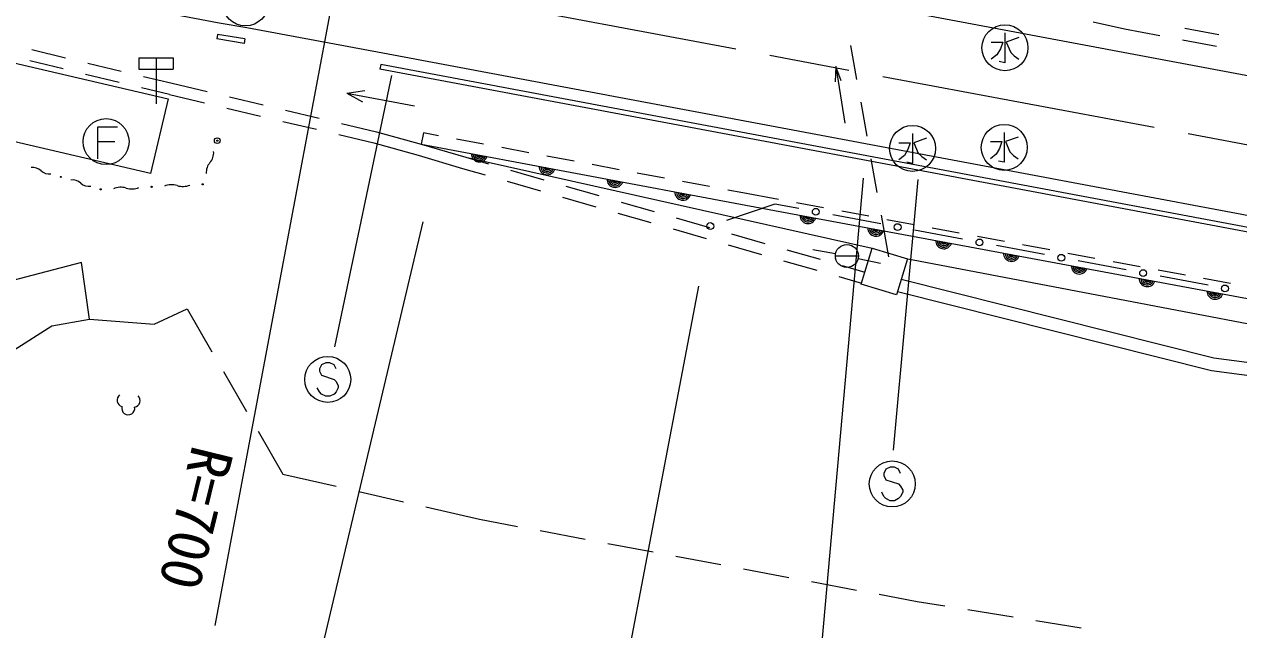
# Model space of a CAD drawing. Units: millimetres, scale not verified. Extents: x 40000 to 680000, y 20000 to 380000.
# Drawn here: x 474301 to 527100, y 245946 to 272274 of the extents above; entities that cross this region are included whole.
import ezdxf
from ezdxf.enums import TextEntityAlignment as Align

# ---------------------------------------------------------------- set-up
doc = ezdxf.new("R2010")
doc.units = ezdxf.units.MM
doc.header["$LTSCALE"] = 1000
doc.linetypes.add('CHAIN', pattern=[18.5, 12, -1.5, 3.5, -1.5])
for name, color, linetype, lineweight in [('M-BGD', 7, 'Continuous', 13), ('M-BGD-EXST', 7, 'Continuous', 13), ('M-BMK', 2, 'CHAIN', 13), ('M-BMK-OTRS', 5, 'Continuous', 13), ('M-BMK-SRVR', 3, 'Continuous', 13), ('M-STR-HTXT', 7, 'Continuous', 13), ('M-STR-STRC', 7, 'Continuous', 13), ('M-STR-STRD', 7, 'Continuous', 13)]:
    doc.layers.add(name, color=color, linetype=linetype, lineweight=lineweight)
doc.styles.add('ＭＳ ゴシック', font='')
doc.styles.get('ＭＳ ゴシック').set_extended_font_data('MS Gothic')

msp = doc.modelspace()

# ---------------------------------------------------------------- linework, layer by layer
at = {"layer": 'M-BGD'}
for p, q in [((520766, 272373), (522134, 272071)), ((522134, 272071), (523671, 271784)), ((524754, 272111), (526229, 271836)), ((524654, 271601), (526129, 271325)), ((474629, 271170), (476088, 270821)), ((510222, 271350), (510488, 269874)), ((475993, 270330), (474535, 270680)), ((477060, 270587), (478519, 270238)), ((509580, 270439), (509555, 269777)), ((509580, 270439), (509979, 267971)), ((509812, 269818), (509580, 270439)), ((478424, 269747), (476966, 270097)), ((479491, 270005), (480732, 269708)), ((480616, 269221), (479397, 269514)), ((480732, 269708), (482257, 269346)), ((488317, 269279), (489100, 269387)), ((488317, 269279), (491265, 268726)), ((488317, 269279), (489008, 268895)), ((480616, 269221), (482137, 268861)), ((483230, 269115), (484689, 268769)), ((510665, 268889), (510931, 267413)), ((483110, 268630), (484569, 268284)), ((485662, 268538), (487122, 268192)), ((485542, 268053), (487002, 267707)), ((488095, 267961), (489620, 267600)), ((487975, 267476), (489495, 267116)), ((489620, 267600), (491562, 267059)), ((491654, 267550), (491562, 267059)), ((492304, 267428), (491654, 267550)), ((494270, 267059), (493090, 267280)), ((489495, 267116), (491424, 266578)), ((491562, 267059), (493491, 266488)), ((496235, 266690), (495056, 266911)), ((491424, 266578), (493351, 266008)), ((493491, 266488), (494481, 266203)), ((493491, 266488), (511161, 262538)), ((498201, 266320), (497022, 266542)), ((500167, 265951), (498987, 266173)), ((511108, 266429), (511374, 264953)), ((493351, 266008), (494339, 265724)), ((495442, 265927), (496883, 265512)), ((502132, 265582), (500953, 265804)), ((495300, 265447), (496741, 265033)), ((497844, 265236), (499286, 264821)), ((504098, 265213), (502918, 265434)), ((505534, 264943), (504884, 265065)), ((497702, 264756), (499144, 264341)), ((500247, 264544), (501688, 264130)), ((507086, 264654), (505534, 264943)), ((500105, 264065), (501546, 263650)), ((506935, 264453), (504835, 263739)), ((507976, 264258), (506935, 264453)), ((509053, 264288), (507873, 264508)), ((511019, 263922), (509839, 264142)), ((502649, 263853), (504091, 263439)), ((511534, 263591), (509451, 263981)), ((511551, 263969), (511875, 262168)), ((512985, 263556), (511805, 263776)), ((502507, 263374), (503949, 262959)), ((505052, 263162), (506493, 262747)), ((515092, 262924), (513008, 263314)), ((514951, 263190), (513772, 263410)), ((516917, 262824), (515738, 263044)), ((504910, 262683), (506351, 262268)), ((507454, 262471), (508896, 262056)), ((518650, 262257), (516566, 262647)), ((518884, 262458), (517704, 262678)), ((476782, 261913), (472400, 260764)), ((477141, 259447), (476782, 261913)), ((507312, 261991), (508754, 261577)), ((520850, 262092), (519670, 262312)), ((522207, 261590), (520124, 261980)), ((522816, 261726), (521636, 261946)), ((509857, 261780), (510847, 261495)), ((524782, 261360), (523603, 261580)), ((509715, 261300), (510703, 261016)), ((525765, 260923), (523682, 261314)), ((526749, 260994), (525569, 261214)), ((479948, 259227), (481380, 259896)), ((481380, 259896), (482459, 258036)), ((477141, 259447), (479948, 259227)), ((482960, 257171), (483964, 255441)), ((484465, 254576), (485544, 252715)), ((485544, 252715), (487867, 252181)), ((488841, 251957), (490791, 251509)), ((491765, 251284), (494088, 250750)), ((494088, 250750), (495744, 250439)), ((496727, 250254), (498693, 249885)), ((499675, 249701), (501641, 249331)), ((502624, 249147), (504589, 248777)), ((505572, 248593), (507538, 248223)), ((508521, 248039), (510486, 247669)), ((511469, 247485), (513125, 247174)), ((513125, 247174), (514329, 246980)), ((515316, 246821), (517291, 246502)), ((518278, 246343), (520252, 246025))]:
    msp.add_line(p, q, dxfattribs=at)
for points in [[(470975, 271270), (480552, 269038), (479793, 265781), (470526, 267941)], [(491562, 267059), (505442, 264452), (558481, 254585)], [(512696, 262076), (512873, 262045), (539934, 256883), (558234, 253380)], [(512429, 261190), (526016, 257769), (535961, 256464), (539535, 256294), (558035, 252409)], [(512267, 260653), (525910, 257218), (535911, 255906), (539464, 255737), (557922, 251860)], [(473867, 258118), (475493, 259154), (477141, 259447)]]:
    msp.add_lwpolyline(points, dxfattribs=at)
msp.add_lwpolyline([(511161, 262538), (512696, 262076), (512226, 260515), (510691, 260977)], close=True, dxfattribs=at)
for centre, radius in [((482692, 267212), 125), ((482692, 267212), 25), ((475893, 265636), 25), ((477621, 265097), 25), ((479838, 265204), 25), ((482056, 265311), 25), ((508713, 264119), 150), ((504125, 263497), 150), ((512271, 263453), 150), ((515829, 262786), 150), ((519387, 262119), 150), ((522944, 261452), 150), ((526502, 260785), 150)]:
    msp.add_circle(centre, radius, dxfattribs=at)
for centre, radius, start, end in [((481882, 266690), 653, 318.9178, 4.0534), ((494089, 266639), 354, 178.1609, 340.5661), ((494089, 266639), 283, 180.385, 338.342), ((482866, 265832), 653, 138.9184, 184.0517), ((494089, 266639), 212, 184.1313, 334.5957), ((494089, 266639), 142, 191.843, 326.884), ((494089, 266639), 100, 202.1607, 316.5663), ((474668, 265507), 537, 47.7699, 97.6235), ((475390, 266302), 537, 227.7689, 277.6236), ((497038, 266085), 354, 178.1609, 340.5661), ((497038, 266085), 283, 180.385, 338.342), ((497038, 266085), 212, 184.1313, 334.5957), ((497038, 266085), 142, 191.843, 326.884), ((497038, 266085), 100, 202.1607, 316.5663), ((476396, 264969), 537, 47.7706, 97.6231), ((477118, 265764), 537, 227.7682, 277.624), ((478488, 264393), 795, 72.3237, 113.1822), ((478971, 265908), 795, 252.3238, 293.1821), ((480706, 264500), 795, 72.3237, 113.1822), ((481188, 266015), 795, 252.324, 293.1819), ((499986, 265532), 354, 178.1609, 340.5661), ((499986, 265532), 283, 180.385, 338.342), ((499986, 265532), 212, 184.1313, 334.5957), ((499986, 265532), 142, 191.843, 326.884), ((499986, 265532), 100, 202.1607, 316.5663), ((502935, 264978), 354, 178.1609, 340.5661), ((502935, 264978), 283, 180.385, 338.342), ((502935, 264978), 212, 184.1313, 334.5957), ((502935, 264978), 142, 191.843, 326.884), ((502935, 264978), 100, 202.1607, 316.5663), ((508377, 263961), 354, 178.2596, 340.6648), ((508377, 263961), 283, 180.4837, 338.4408), ((508377, 263961), 212, 184.23, 334.6944), ((508377, 263961), 142, 191.9417, 326.9827), ((508377, 263961), 100, 202.2594, 316.665), ((511326, 263412), 354, 178.2596, 340.6648), ((511326, 263412), 283, 180.4837, 338.4408), ((511326, 263412), 212, 184.23, 334.6944), ((511326, 263412), 142, 191.9417, 326.9827), ((511326, 263412), 100, 202.2594, 316.665), ((514275, 262864), 354, 178.2596, 340.6648), ((514275, 262864), 283, 180.4837, 338.4408), ((514275, 262864), 212, 184.23, 334.6944), ((514275, 262864), 142, 191.9417, 326.9827), ((514275, 262864), 100, 202.2594, 316.665), ((517225, 262315), 354, 178.2596, 340.6648), ((517225, 262315), 283, 180.4837, 338.4408), ((517225, 262315), 212, 184.23, 334.6944), ((517225, 262315), 142, 191.9417, 326.9827), ((517225, 262315), 100, 202.2594, 316.665), ((520174, 261766), 354, 178.2596, 340.6648), ((520174, 261766), 283, 180.4837, 338.4408), ((520174, 261766), 212, 184.23, 334.6944), ((520174, 261766), 142, 191.9417, 326.9827), ((520174, 261766), 100, 202.2594, 316.665), ((523124, 261218), 354, 178.2596, 340.6648), ((523124, 261218), 283, 180.4837, 338.4408), ((523124, 261218), 212, 184.23, 334.6944), ((523124, 261218), 142, 191.9417, 326.9827), ((523124, 261218), 100, 202.2594, 316.665), ((526073, 260669), 354, 178.2596, 340.6648), ((526073, 260669), 283, 180.4837, 338.4408), ((526073, 260669), 212, 184.23, 334.6944), ((526073, 260669), 142, 191.9417, 326.9827), ((526073, 260669), 100, 202.2594, 316.665), ((478623, 255933), 288, 128.0005, 254.8718), ((479048, 255913), 288, 279.928, 46.7993), ((478820, 255575), 283, 163.7144, 11.0854)]:
    msp.add_arc(centre, radius, start, end, dxfattribs=at)
at = {"layer": 'M-BGD-EXST'}
for p, q in [((516338, 271502), (516838, 271502)), ((516838, 271502), (516738, 271202)), ((516938, 271902), (516938, 270602)), ((517538, 271702), (516988, 271502)), ((516988, 271502), (517188, 271052)), ((516588, 270952), (516338, 270752)), ((516738, 271202), (516588, 270952)), ((517188, 271052), (517338, 270902)), ((517338, 270902), (517538, 270752)), ((516938, 270602), (516688, 270652)), ((478356, 267795), (477481, 267795)), ((477481, 267795), (477481, 266420)), ((477481, 267170), (478231, 267170)), ((512919, 267524), (512919, 266224)), ((513519, 267324), (512969, 267124)), ((516306, 267171), (516806, 267171)), ((516806, 267171), (516706, 266871)), ((516906, 267571), (516906, 266271)), ((517506, 267371), (516956, 267171)), ((516956, 267171), (517156, 266721)), ((512319, 267124), (512819, 267124)), ((512719, 266824), (512569, 266574)), ((512819, 267124), (512719, 266824)), ((512969, 267124), (513169, 266674)), ((513169, 266674), (513319, 266524)), ((516706, 266871), (516556, 266621)), ((517156, 266721), (517306, 266571)), ((512569, 266574), (512319, 266374)), ((512919, 266224), (512669, 266274)), ((513319, 266524), (513519, 266374)), ((516556, 266621), (516306, 266421)), ((516906, 266271), (516656, 266321)), ((517306, 266571), (517506, 266421)), ((509571, 262284), (508587, 262458)), ((509564, 262198), (510564, 262198)), ((510553, 262094), (511531, 261886))]:
    msp.add_line(p, q, dxfattribs=at)
for centre, radius in [((483915, 273204), 1000), ((516938, 271252), 1000), ((477856, 267170), 1000), ((512919, 266874), 1000), ((516906, 266921), 1000), ((510064, 262198), 500)]:
    msp.add_circle(centre, radius, dxfattribs=at)
at = {"layer": 'M-BMK'}
msp.add_line((559791, 260963), (487901, 274444), dxfattribs=at)
at = {"layer": 'M-BMK-OTRS'}
for points in [[(401291, 287313), (410891, 286998), (421912, 286493), (429473, 286013), (437392, 285345), (449228, 284016), (452191, 283598), (463624, 281831), (473989, 280049), (490946, 276910), (560388, 263872)], [(559181, 257995), (489888, 271016), (483978, 272126), (482779, 272324), (476800, 273466), (472904, 274161), (468938, 274860), (463017, 275863), (459828, 276397), (453885, 277311), (442976, 278717), (431364, 279845), (425115, 280300), (420004, 280575), (412107, 280954), (390244, 281531)]]:
    msp.add_lwpolyline(points, dxfattribs=at)
at = {"layer": 'M-BMK-SRVR'}
msp.add_line((487901, 274444), (482591, 246126), dxfattribs=at)
at = {"layer": 'M-STR-HTXT'}
for p, q in [((510777, 265577), (507883, 233183)), ((491628, 263681), (482755, 226196)), ((503611, 260882), (500327, 243677))]:
    msp.add_line(p, q, dxfattribs=at)
at = {"layer": 'M-STR-STRC'}
for p, q in [((479278, 270821), (480778, 270821)), ((479278, 270821), (479278, 270321)), ((480028, 270821), (480028, 268821)), ((480778, 270821), (480778, 270321)), ((479278, 270321), (480778, 270321)), ((490259, 270049), (487790, 258245)), ((513149, 265529), (512070, 253757)), ((487222, 257466), (487131, 257285)), ((487131, 257285), (487131, 257194)), ((487131, 257194), (487222, 257012)), ((487404, 257557), (487222, 257466)), ((487585, 257557), (487404, 257557)), ((487767, 257466), (487585, 257557)), ((487858, 257285), (487767, 257466)), ((487222, 257012), (487767, 256830)), ((487767, 256830), (487858, 256739)), ((487858, 256739), (487949, 256557)), ((487131, 256285), (487040, 256466)), ((487222, 256194), (487131, 256285)), ((487404, 256103), (487222, 256194)), ((487585, 256103), (487404, 256103)), ((487767, 256194), (487585, 256103)), ((487858, 256285), (487767, 256194)), ((487949, 256466), (487858, 256285)), ((487949, 256557), (487949, 256466)), ((511765, 252921), (511674, 252739)), ((511947, 253012), (511765, 252921)), ((512129, 253012), (511947, 253012)), ((512311, 252921), (512129, 253012)), ((512402, 252739), (512311, 252921)), ((511674, 252739), (511674, 252648)), ((511674, 252648), (511765, 252466)), ((511765, 252466), (512311, 252284)), ((511674, 251739), (511584, 251921)), ((512311, 252284), (512402, 252194)), ((512402, 252194), (512493, 252012)), ((512493, 251921), (512402, 251739)), ((512493, 252012), (512493, 251921)), ((511765, 251648), (511674, 251739)), ((511947, 251557), (511765, 251648)), ((512129, 251557), (511947, 251557)), ((512311, 251648), (512129, 251557)), ((512402, 251739), (512311, 251648))]:
    msp.add_line(p, q, dxfattribs=at)
for centre in [(487494, 256830), (512038, 252284)]:
    msp.add_circle(centre, 1000, dxfattribs=at)
at = {"layer": 'M-STR-STRD'}
for p, q in [((482698, 271831), (482665, 271634)), ((483857, 271437), (482665, 271634)), ((483891, 271634), (482698, 271831)), ((483891, 271634), (483857, 271437)), ((489796, 270524), (489759, 270328)), ((559081, 257505), (489796, 270524)), ((559041, 257309), (489759, 270328))]:
    msp.add_line(p, q, dxfattribs=at)

# ---------------------------------------------------------------- texts
at = {"layer": 'M-BMK-SRVR', "style": 'ＭＳ ゴシック'}
msp.add_text('R=700', height=1833, rotation=256.237, dxfattribs=at).set_placement((482516, 253819), align=Align.MIDDLE_LEFT)

doc.saveas('drawing.dxf')
